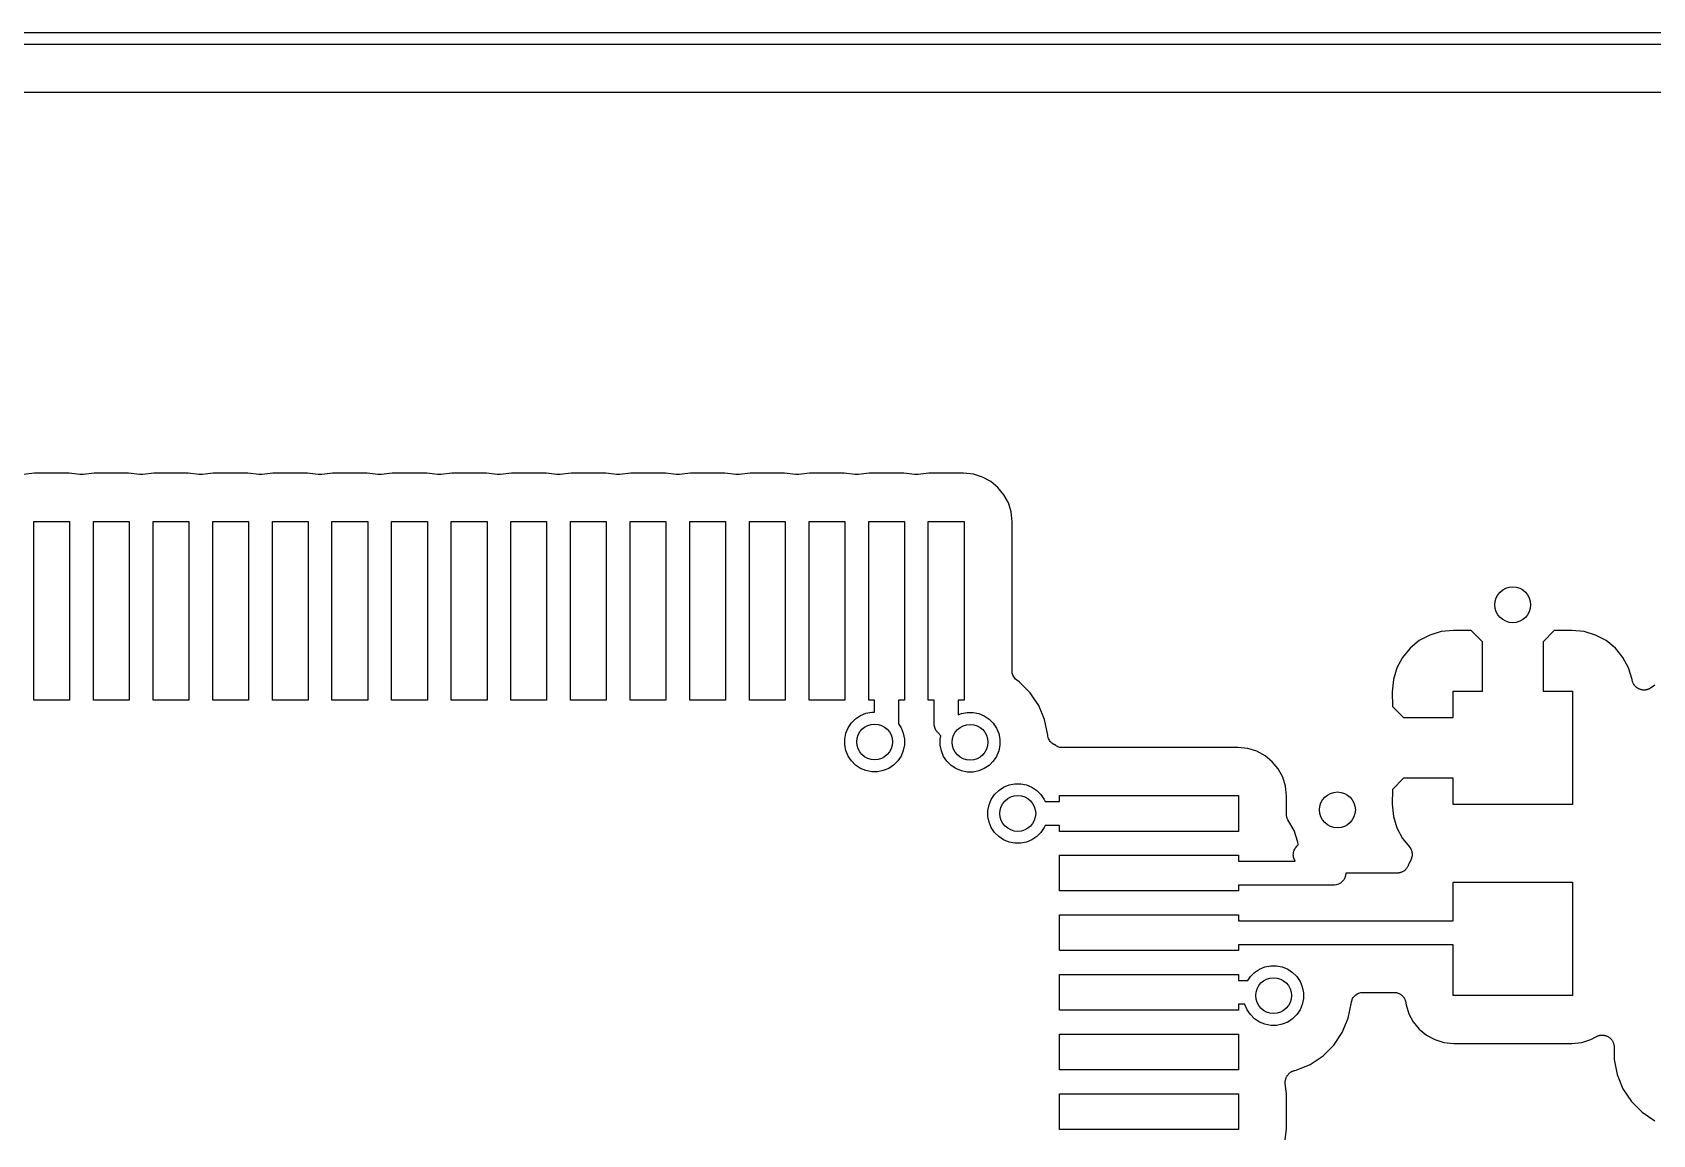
# Model space of a CAD drawing. Extents: x 4.8 to 7.88, y -6.14 to -3.94.
# Drawn here: x 6.746 to 7.28, y -4.299 to -3.935 of the extents above; entities that cross this region are included whole.
import ezdxf

# ---------------------------------------------------------------- set-up
doc = ezdxf.new("R2010")
doc.units = 0
doc.header["$MEASUREMENT"] = 0
doc.layers.add('BLACK', color=7, linetype='CONTINUOUS')

msp = doc.modelspace()

# ---------------------------------------------------------------- linework, layer by layer
at = {"layer": 'BLACK', "linetype": 'CONTINUOUS'}
for p, q in [((4.80325, -3.93504), (7.87392, -3.93504)), ((7.87205, -3.93898), (4.80512, -3.93898)), ((6.32992, -3.95472), (7.85236, -3.95472)), ((6.74626, -4.08061), (6.74267, -4.08097)), ((6.75768, -4.08061), (6.74626, -4.08061)), ((6.76124, -4.08096), (6.75768, -4.08061)), ((6.76594, -4.08061), (6.76235, -4.08097)), ((6.77737, -4.08061), (6.76594, -4.08061)), ((6.78092, -4.08096), (6.77737, -4.08061)), ((6.78563, -4.08061), (6.78204, -4.08097)), ((6.79705, -4.08061), (6.78563, -4.08061)), ((6.80061, -4.08096), (6.79705, -4.08061)), ((6.80531, -4.08061), (6.80172, -4.08097)), ((6.81674, -4.08061), (6.80531, -4.08061)), ((6.82029, -4.08096), (6.81674, -4.08061)), ((6.825, -4.08061), (6.82141, -4.08097)), ((6.83642, -4.08061), (6.825, -4.08061)), ((6.83998, -4.08096), (6.83642, -4.08061)), ((6.84468, -4.08061), (6.84109, -4.08097)), ((6.85611, -4.08061), (6.84468, -4.08061)), ((6.85966, -4.08096), (6.85611, -4.08061)), ((6.86437, -4.08061), (6.86078, -4.08097)), ((6.87579, -4.08061), (6.86437, -4.08061)), ((6.87935, -4.08096), (6.87579, -4.08061)), ((6.88405, -4.08061), (6.88046, -4.08097)), ((6.89548, -4.08061), (6.88405, -4.08061)), ((6.89903, -4.08096), (6.89548, -4.08061)), ((6.90374, -4.08061), (6.90015, -4.08097)), ((6.91516, -4.08061), (6.90374, -4.08061)), ((6.91872, -4.08096), (6.91516, -4.08061)), ((6.92342, -4.08061), (6.91983, -4.08097)), ((6.93485, -4.08061), (6.92342, -4.08061)), ((6.9384, -4.08096), (6.93485, -4.08061)), ((6.94311, -4.08061), (6.93952, -4.08097)), ((6.95453, -4.08061), (6.94311, -4.08061)), ((6.95809, -4.08096), (6.95453, -4.08061)), ((6.96279, -4.08061), (6.9592, -4.08097)), ((6.97422, -4.08061), (6.96279, -4.08061)), ((6.97777, -4.08096), (6.97422, -4.08061)), ((6.98248, -4.08061), (6.97889, -4.08097)), ((6.9939, -4.08061), (6.98248, -4.08061)), ((6.99746, -4.08096), (6.9939, -4.08061)), ((7.00216, -4.08061), (6.99857, -4.08097)), ((7.01359, -4.08061), (7.00216, -4.08061)), ((7.01714, -4.08096), (7.01359, -4.08061)), ((7.02185, -4.08061), (7.01826, -4.08097)), ((7.03327, -4.08061), (7.02185, -4.08061)), ((7.03683, -4.08096), (7.03327, -4.08061)), ((7.04153, -4.08061), (7.03794, -4.08097)), ((7.05296, -4.08061), (7.04153, -4.08061)), ((7.05624, -4.08094), (7.05296, -4.08061)), ((6.76138, -4.08099), (6.76124, -4.08096)), ((6.7614, -4.08099), (6.76138, -4.08099)), ((6.76142, -4.081), (6.7614, -4.08099)), ((6.76178, -4.081), (6.76142, -4.081)), ((6.76215, -4.081), (6.76178, -4.081)), ((6.76217, -4.081), (6.76215, -4.081)), ((6.76219, -4.081), (6.76217, -4.081)), ((6.76235, -4.08097), (6.76219, -4.081)), ((6.78106, -4.08099), (6.78092, -4.08096)), ((6.78108, -4.08099), (6.78106, -4.08099)), ((6.78111, -4.081), (6.78108, -4.08099)), ((6.78147, -4.081), (6.78111, -4.081)), ((6.78183, -4.081), (6.78147, -4.081)), ((6.78185, -4.081), (6.78183, -4.081)), ((6.78187, -4.081), (6.78185, -4.081)), ((6.78204, -4.08097), (6.78187, -4.081)), ((6.80075, -4.08099), (6.80061, -4.08096)), ((6.80077, -4.08099), (6.80075, -4.08099)), ((6.80079, -4.081), (6.80077, -4.08099)), ((6.80115, -4.081), (6.80079, -4.081)), ((6.80152, -4.081), (6.80115, -4.081)), ((6.80154, -4.081), (6.80152, -4.081)), ((6.80156, -4.081), (6.80154, -4.081)), ((6.80172, -4.08097), (6.80156, -4.081)), ((6.82043, -4.08099), (6.82029, -4.08096)), ((6.82045, -4.08099), (6.82043, -4.08099)), ((6.82048, -4.081), (6.82045, -4.08099)), ((6.82084, -4.081), (6.82048, -4.081)), ((6.8212, -4.081), (6.82084, -4.081)), ((6.82122, -4.081), (6.8212, -4.081)), ((6.82124, -4.081), (6.82122, -4.081)), ((6.82141, -4.08097), (6.82124, -4.081)), ((6.84012, -4.08099), (6.83998, -4.08096)), ((6.84014, -4.08099), (6.84012, -4.08099)), ((6.84016, -4.081), (6.84014, -4.08099)), ((6.84052, -4.081), (6.84016, -4.081)), ((6.84089, -4.081), (6.84052, -4.081)), ((6.84091, -4.081), (6.84089, -4.081)), ((6.84093, -4.081), (6.84091, -4.081)), ((6.84109, -4.08097), (6.84093, -4.081)), ((6.8598, -4.08099), (6.85966, -4.08096)), ((6.85982, -4.08099), (6.8598, -4.08099)), ((6.85985, -4.081), (6.85982, -4.08099)), ((6.86021, -4.081), (6.85985, -4.081)), ((6.86057, -4.081), (6.86021, -4.081)), ((6.86059, -4.081), (6.86057, -4.081)), ((6.86061, -4.081), (6.86059, -4.081)), ((6.86078, -4.08097), (6.86061, -4.081)), ((6.87949, -4.08099), (6.87935, -4.08096)), ((6.87951, -4.08099), (6.87949, -4.08099)), ((6.87953, -4.081), (6.87951, -4.08099)), ((6.87989, -4.081), (6.87953, -4.081)), ((6.88026, -4.081), (6.87989, -4.081)), ((6.88028, -4.081), (6.88026, -4.081)), ((6.8803, -4.081), (6.88028, -4.081)), ((6.88046, -4.08097), (6.8803, -4.081)), ((6.89917, -4.08099), (6.89903, -4.08096)), ((6.89919, -4.08099), (6.89917, -4.08099)), ((6.89922, -4.081), (6.89919, -4.08099)), ((6.89958, -4.081), (6.89922, -4.081)), ((6.89994, -4.081), (6.89958, -4.081)), ((6.89996, -4.081), (6.89994, -4.081)), ((6.89998, -4.081), (6.89996, -4.081)), ((6.90015, -4.08097), (6.89998, -4.081)), ((6.91886, -4.08099), (6.91872, -4.08096)), ((6.91888, -4.08099), (6.91886, -4.08099)), ((6.9189, -4.081), (6.91888, -4.08099)), ((6.91926, -4.081), (6.9189, -4.081)), ((6.91963, -4.081), (6.91926, -4.081)), ((6.91965, -4.081), (6.91963, -4.081)), ((6.91967, -4.081), (6.91965, -4.081)), ((6.91983, -4.08097), (6.91967, -4.081)), ((6.93854, -4.08099), (6.9384, -4.08096)), ((6.93857, -4.08099), (6.93854, -4.08099)), ((6.93859, -4.081), (6.93857, -4.08099)), ((6.93895, -4.081), (6.93859, -4.081)), ((6.93931, -4.081), (6.93895, -4.081)), ((6.93933, -4.081), (6.93931, -4.081)), ((6.93935, -4.081), (6.93933, -4.081)), ((6.93952, -4.08097), (6.93935, -4.081)), ((6.95823, -4.08099), (6.95809, -4.08096)), ((6.95825, -4.08099), (6.95823, -4.08099)), ((6.95827, -4.081), (6.95825, -4.08099)), ((6.95863, -4.081), (6.95827, -4.081)), ((6.959, -4.081), (6.95863, -4.081)), ((6.95902, -4.081), (6.959, -4.081)), ((6.95904, -4.081), (6.95902, -4.081)), ((6.9592, -4.08097), (6.95904, -4.081)), ((6.97791, -4.08099), (6.97777, -4.08096)), ((6.97794, -4.08099), (6.97791, -4.08099)), ((6.97796, -4.081), (6.97794, -4.08099)), ((6.97832, -4.081), (6.97796, -4.081)), ((6.97868, -4.081), (6.97832, -4.081)), ((6.9787, -4.081), (6.97868, -4.081)), ((6.97872, -4.081), (6.9787, -4.081)), ((6.97889, -4.08097), (6.97872, -4.081)), ((6.9976, -4.08099), (6.99746, -4.08096)), ((6.99762, -4.08099), (6.9976, -4.08099)), ((6.99764, -4.081), (6.99762, -4.08099)), ((6.998, -4.081), (6.99764, -4.081)), ((6.99837, -4.081), (6.998, -4.081)), ((6.99839, -4.081), (6.99837, -4.081)), ((6.99841, -4.081), (6.99839, -4.081)), ((6.99857, -4.08097), (6.99841, -4.081)), ((7.01728, -4.08099), (7.01714, -4.08096)), ((7.01731, -4.08099), (7.01728, -4.08099)), ((7.01733, -4.081), (7.01731, -4.08099)), ((7.01769, -4.081), (7.01733, -4.081)), ((7.01805, -4.081), (7.01769, -4.081)), ((7.01807, -4.081), (7.01805, -4.081)), ((7.01809, -4.081), (7.01807, -4.081)), ((7.01826, -4.08097), (7.01809, -4.081)), ((7.03697, -4.08099), (7.03683, -4.08096)), ((7.03699, -4.08099), (7.03697, -4.08099)), ((7.03701, -4.081), (7.03699, -4.08099)), ((7.03737, -4.081), (7.03701, -4.081)), ((7.03774, -4.081), (7.03737, -4.081)), ((7.03776, -4.081), (7.03774, -4.081)), ((7.03778, -4.081), (7.03776, -4.081)), ((7.03794, -4.08097), (7.03778, -4.081)), ((7.05921, -4.08184), (7.05624, -4.08094)), ((7.06194, -4.0833), (7.05921, -4.08184)), ((7.06434, -4.08527), (7.06194, -4.0833)), ((7.06631, -4.08767), (7.06434, -4.08527)), ((7.06777, -4.0904), (7.06631, -4.08767)), ((7.06867, -4.09337), (7.06777, -4.0904)), ((6.74606, -4.15551), (6.74606, -4.09646)), ((6.74606, -4.09646), (6.75787, -4.09646)), ((6.75787, -4.09646), (6.75787, -4.15551)), ((6.76575, -4.15551), (6.76575, -4.09646)), ((6.76575, -4.09646), (6.77756, -4.09646)), ((6.77756, -4.09646), (6.77756, -4.15551)), ((6.78543, -4.15551), (6.78543, -4.09646)), ((6.78543, -4.09646), (6.79724, -4.09646)), ((6.79724, -4.09646), (6.79724, -4.15551)), ((6.80512, -4.15551), (6.80512, -4.09646)), ((6.80512, -4.09646), (6.81693, -4.09646)), ((6.81693, -4.09646), (6.81693, -4.15551)), ((6.8248, -4.15551), (6.8248, -4.09646)), ((6.8248, -4.09646), (6.83661, -4.09646)), ((6.83661, -4.09646), (6.83661, -4.15551)), ((6.84449, -4.15551), (6.84449, -4.09646)), ((6.84449, -4.09646), (6.8563, -4.09646)), ((6.8563, -4.09646), (6.8563, -4.15551)), ((6.86417, -4.15551), (6.86417, -4.09646)), ((6.86417, -4.09646), (6.87598, -4.09646)), ((6.87598, -4.09646), (6.87598, -4.15551)), ((6.88386, -4.15551), (6.88386, -4.09646)), ((6.88386, -4.09646), (6.89567, -4.09646)), ((6.89567, -4.09646), (6.89567, -4.15551)), ((6.90354, -4.15551), (6.90354, -4.09646)), ((6.90354, -4.09646), (6.91535, -4.09646)), ((6.91535, -4.09646), (6.91535, -4.15551)), ((6.92323, -4.15551), (6.92323, -4.09646)), ((6.92323, -4.09646), (6.93504, -4.09646)), ((6.93504, -4.09646), (6.93504, -4.15551)), ((6.94291, -4.15551), (6.94291, -4.09646)), ((6.94291, -4.09646), (6.95472, -4.09646)), ((6.95472, -4.09646), (6.95472, -4.15551)), ((6.9626, -4.15551), (6.9626, -4.09646)), ((6.9626, -4.09646), (6.97441, -4.09646)), ((6.97441, -4.09646), (6.97441, -4.15551)), ((6.98228, -4.15551), (6.98228, -4.09646)), ((6.98228, -4.09646), (6.99409, -4.09646)), ((6.99409, -4.09646), (6.99409, -4.15551)), ((7.00197, -4.15551), (7.00197, -4.09646)), ((7.00197, -4.09646), (7.01378, -4.09646)), ((7.01378, -4.09646), (7.01378, -4.15551)), ((7.02165, -4.15551), (7.02165, -4.09646)), ((7.02165, -4.09646), (7.03346, -4.09646)), ((7.03346, -4.09646), (7.03346, -4.15551)), ((7.04134, -4.15551), (7.04134, -4.09646)), ((7.04134, -4.09646), (7.05315, -4.09646)), ((7.05315, -4.09646), (7.05315, -4.15551)), ((7.06899, -4.09665), (7.06867, -4.09337)), ((7.06899, -4.14578), (7.06899, -4.09665)), ((7.20688, -4.13399), (7.2034, -4.13585)), ((7.21065, -4.13285), (7.20688, -4.13399)), ((7.21473, -4.13245), (7.21065, -4.13285)), ((7.22055, -4.13253), (7.21473, -4.13245)), ((7.22425, -4.13624), (7.22055, -4.13253)), ((7.24795, -4.13253), (7.24425, -4.13624)), ((7.25377, -4.13245), (7.24795, -4.13253)), ((7.25786, -4.13285), (7.25377, -4.13245)), ((7.26163, -4.13399), (7.25786, -4.13285)), ((7.2651, -4.13585), (7.26163, -4.13399)), ((7.20036, -4.13835), (7.19786, -4.14139)), ((7.2034, -4.13585), (7.20036, -4.13835)), ((7.22425, -4.15256), (7.22425, -4.13624)), ((7.24425, -4.13624), (7.24425, -4.15256)), ((7.26815, -4.13835), (7.2651, -4.13585)), ((7.27065, -4.14139), (7.26815, -4.13835)), ((7.196, -4.14487), (7.19486, -4.14864)), ((7.19786, -4.14139), (7.196, -4.14487)), ((7.2725, -4.14487), (7.27065, -4.14139)), ((7.27365, -4.14865), (7.2725, -4.14487)), ((7.06903, -4.14614), (7.06899, -4.14578)), ((7.06906, -4.1465), (7.06903, -4.14614)), ((7.06907, -4.14652), (7.06906, -4.1465)), ((7.06907, -4.14654), (7.06907, -4.14652)), ((7.06917, -4.14689), (7.06907, -4.14654)), ((7.06928, -4.14724), (7.06917, -4.14689)), ((7.06928, -4.14726), (7.06928, -4.14724)), ((7.06929, -4.14728), (7.06928, -4.14726)), ((7.06946, -4.1476), (7.06929, -4.14728)), ((7.06963, -4.14792), (7.06946, -4.1476)), ((7.06964, -4.14794), (7.06963, -4.14792)), ((7.06965, -4.14795), (7.06964, -4.14794)), ((7.06988, -4.14824), (7.06965, -4.14795)), ((7.07011, -4.14852), (7.06988, -4.14824)), ((7.07012, -4.14853), (7.07011, -4.14852)), ((7.07014, -4.14855), (7.07012, -4.14853)), ((7.07042, -4.14878), (7.07014, -4.14855)), ((7.0707, -4.14902), (7.07042, -4.14878)), ((7.07073, -4.14904), (7.0707, -4.14902)), ((7.07074, -4.14905), (7.07073, -4.14904)), ((7.07073, -4.14904), (7.07073, -4.14904)), ((7.07073, -4.14904), (7.07073, -4.14904)), ((7.07143, -4.14951), (7.07074, -4.14905)), ((7.075, -4.15307), (7.07143, -4.14951)), ((7.19486, -4.14864), (7.19445, -4.15272)), ((7.27368, -4.1488), (7.27365, -4.14865)), ((7.2737, -4.14898), (7.27368, -4.1488)), ((7.27376, -4.14918), (7.2737, -4.14898)), ((7.2738, -4.14937), (7.27376, -4.14918)), ((7.27387, -4.14954), (7.2738, -4.14937)), ((7.27392, -4.14972), (7.27387, -4.14954)), ((7.27401, -4.1499), (7.27392, -4.14972)), ((7.27409, -4.15008), (7.27401, -4.1499)), ((7.27419, -4.15024), (7.27409, -4.15008)), ((7.27428, -4.1504), (7.27419, -4.15024)), ((6.75787, -4.15551), (6.74606, -4.15551)), ((6.77756, -4.15551), (6.76575, -4.15551)), ((6.79724, -4.15551), (6.78543, -4.15551)), ((6.81693, -4.15551), (6.80512, -4.15551)), ((6.83661, -4.15551), (6.8248, -4.15551)), ((6.8563, -4.15551), (6.84449, -4.15551)), ((6.87598, -4.15551), (6.86417, -4.15551)), ((6.89567, -4.15551), (6.88386, -4.15551)), ((6.91535, -4.15551), (6.90354, -4.15551)), ((6.93504, -4.15551), (6.92323, -4.15551)), ((6.95472, -4.15551), (6.94291, -4.15551)), ((6.97441, -4.15551), (6.9626, -4.15551)), ((6.99409, -4.15551), (6.98228, -4.15551)), ((7.01378, -4.15551), (7.00197, -4.15551)), ((7.02362, -4.15551), (7.02165, -4.15551)), ((7.02362, -4.15945), (7.02362, -4.15551)), ((7.03346, -4.15551), (7.0315, -4.15551)), ((7.0315, -4.15551), (7.0315, -4.16336)), ((7.04331, -4.15551), (7.04134, -4.15551)), ((7.04331, -4.16319), (7.04331, -4.15551)), ((7.05315, -4.15551), (7.05118, -4.15551)), ((7.05118, -4.15551), (7.05118, -4.16036)), ((7.07611, -4.15475), (7.075, -4.15307)), ((7.0778, -4.15726), (7.07611, -4.15475)), ((7.19445, -4.15272), (7.19454, -4.15755)), ((7.21457, -4.16126), (7.21457, -4.15256)), ((7.21457, -4.15256), (7.22425, -4.15256)), ((7.24425, -4.15256), (7.25394, -4.15256)), ((7.25394, -4.15256), (7.25394, -4.18996)), ((7.2744, -4.15056), (7.27428, -4.1504)), ((7.27451, -4.15072), (7.2744, -4.15056)), ((7.27464, -4.15085), (7.27451, -4.15072)), ((7.27476, -4.151), (7.27464, -4.15085)), ((7.27491, -4.15113), (7.27476, -4.151)), ((7.27506, -4.15127), (7.27491, -4.15113)), ((7.27521, -4.15137), (7.27506, -4.15127)), ((7.27535, -4.15149), (7.27521, -4.15137)), ((7.27553, -4.15159), (7.27535, -4.15149)), ((7.27569, -4.1517), (7.27553, -4.15159)), ((7.27586, -4.15177), (7.27569, -4.1517)), ((7.27602, -4.15186), (7.27586, -4.15177)), ((7.27622, -4.15192), (7.27602, -4.15186)), ((7.2764, -4.152), (7.27622, -4.15192)), ((7.27658, -4.15203), (7.2764, -4.152)), ((7.27676, -4.15209), (7.27658, -4.15203)), ((7.27696, -4.15211), (7.27676, -4.15209)), ((7.27715, -4.15215), (7.27696, -4.15211)), ((7.27734, -4.15215), (7.27715, -4.15215)), ((7.27752, -4.15217), (7.27734, -4.15215)), ((7.27772, -4.15215), (7.27752, -4.15217)), ((7.27792, -4.15216), (7.27772, -4.15215)), ((7.2781, -4.15212), (7.27792, -4.15216)), ((7.27828, -4.15211), (7.2781, -4.15212)), ((7.27848, -4.15205), (7.27828, -4.15211)), ((7.27868, -4.15201), (7.27848, -4.15205)), ((7.27885, -4.15194), (7.27868, -4.15201)), ((7.27902, -4.15189), (7.27885, -4.15194)), ((7.2792, -4.1518), (7.27902, -4.15189)), ((7.27939, -4.15172), (7.2792, -4.1518)), ((7.27954, -4.15162), (7.27939, -4.15172)), ((7.27971, -4.15154), (7.27954, -4.15162)), ((7.27975, -4.15151), (7.27971, -4.15154)), ((7.28119, -4.15055), (7.27975, -4.15151)), ((7.01735, -4.16165), (7.01896, -4.16057)), ((7.01896, -4.16057), (7.02075, -4.15983)), ((7.02075, -4.15983), (7.02265, -4.15945)), ((7.02265, -4.15945), (7.02362, -4.15945)), ((7.05118, -4.16036), (7.05225, -4.15992)), ((7.05225, -4.15992), (7.05415, -4.15954)), ((7.05415, -4.15954), (7.05609, -4.15954)), ((7.05609, -4.15954), (7.05799, -4.15992)), ((7.05799, -4.15992), (7.05978, -4.16066)), ((7.05978, -4.16066), (7.06139, -4.16174)), ((7.07973, -4.16192), (7.0778, -4.15726)), ((7.19454, -4.15755), (7.19824, -4.16126)), ((7.01416, -4.16642), (7.0149, -4.16463)), ((7.0149, -4.16463), (7.01598, -4.16302)), ((7.01598, -4.16302), (7.01735, -4.16165)), ((7.0315, -4.16336), (7.03234, -4.16463)), ((7.03234, -4.16463), (7.03309, -4.16642)), ((7.04329, -4.16339), (7.04331, -4.16319)), ((7.04336, -4.16416), (7.04329, -4.16339)), ((7.04357, -4.16482), (7.04336, -4.16416)), ((7.04359, -4.1649), (7.04357, -4.16482)), ((7.04395, -4.16558), (7.04359, -4.1649)), ((7.04445, -4.16618), (7.04395, -4.16558)), ((7.0446, -4.16631), (7.04445, -4.16618)), ((7.06139, -4.16174), (7.06276, -4.16311)), ((7.06276, -4.16311), (7.06384, -4.16472)), ((7.06384, -4.16472), (7.06458, -4.16652)), ((7.08075, -4.16706), (7.07973, -4.16192)), ((7.19824, -4.16126), (7.21457, -4.16126)), ((7.01378, -4.16832), (7.01416, -4.16642)), ((7.01378, -4.17026), (7.01378, -4.16832)), ((7.01416, -4.17216), (7.01378, -4.17026)), ((7.03309, -4.16642), (7.03346, -4.16832)), ((7.03346, -4.17026), (7.03309, -4.17216)), ((7.03346, -4.16832), (7.03346, -4.17026)), ((7.04551, -4.16722), (7.0446, -4.16631)), ((7.04528, -4.16842), (7.04551, -4.16722)), ((7.04528, -4.17036), (7.04528, -4.16842)), ((7.04565, -4.17226), (7.04528, -4.17036)), ((7.06458, -4.16652), (7.06496, -4.16842)), ((7.06496, -4.17036), (7.06458, -4.17226)), ((7.06496, -4.16842), (7.06496, -4.17036)), ((7.08078, -4.16739), (7.08075, -4.16706)), ((7.08078, -4.16741), (7.08078, -4.16739)), ((7.08078, -4.16743), (7.08078, -4.16741)), ((7.08089, -4.16778), (7.08078, -4.16743)), ((7.08099, -4.16813), (7.08089, -4.16778)), ((7.081, -4.16814), (7.08099, -4.16813)), ((7.08101, -4.16816), (7.081, -4.16814)), ((7.08118, -4.16848), (7.08101, -4.16816)), ((7.08135, -4.16881), (7.08118, -4.16848)), ((7.08136, -4.16882), (7.08135, -4.16881)), ((7.08137, -4.16884), (7.08136, -4.16882)), ((7.0816, -4.16912), (7.08137, -4.16884)), ((7.08183, -4.16941), (7.0816, -4.16912)), ((7.08184, -4.16942), (7.08183, -4.16941)), ((7.08185, -4.16943), (7.08184, -4.16942)), ((7.08213, -4.16967), (7.08185, -4.16943)), ((7.08242, -4.16991), (7.08213, -4.16967)), ((7.08243, -4.16991), (7.08242, -4.16991)), ((7.08244, -4.16992), (7.08243, -4.16991)), ((7.08277, -4.1701), (7.08244, -4.16992)), ((7.08286, -4.17015), (7.08277, -4.1701)), ((7.08339, -4.1705), (7.08286, -4.17015)), ((7.0837, -4.17067), (7.08339, -4.1705)), ((7.08402, -4.17085), (7.0837, -4.17067)), ((7.08404, -4.17085), (7.08402, -4.17085)), ((7.08406, -4.17086), (7.08404, -4.17085)), ((7.08441, -4.17097), (7.08406, -4.17086)), ((7.08475, -4.17108), (7.08441, -4.17097)), ((7.08478, -4.17108), (7.08475, -4.17108)), ((7.0848, -4.17109), (7.08478, -4.17108)), ((7.08516, -4.17112), (7.0848, -4.17109)), ((7.08552, -4.17116), (7.08516, -4.17112)), ((7.08556, -4.17116), (7.08552, -4.17116)), ((7.08557, -4.17116), (7.08556, -4.17116)), ((7.08556, -4.17116), (7.08556, -4.17116)), ((7.08556, -4.17116), (7.08556, -4.17116)), ((7.14351, -4.17116), (7.08557, -4.17116)), ((7.14679, -4.17149), (7.14351, -4.17116)), ((7.14976, -4.17239), (7.14679, -4.17149)), ((7.0149, -4.17395), (7.01416, -4.17216)), ((7.01598, -4.17557), (7.0149, -4.17395)), ((7.01735, -4.17694), (7.01598, -4.17557)), ((7.01896, -4.17801), (7.01735, -4.17694)), ((7.0299, -4.17694), (7.02828, -4.17801)), ((7.03127, -4.17557), (7.0299, -4.17694)), ((7.03234, -4.17395), (7.03127, -4.17557)), ((7.03309, -4.17216), (7.03234, -4.17395)), ((7.0464, -4.17405), (7.04565, -4.17226)), ((7.04747, -4.17566), (7.0464, -4.17405)), ((7.04884, -4.17703), (7.04747, -4.17566)), ((7.06276, -4.17566), (7.06139, -4.17703)), ((7.06384, -4.17405), (7.06276, -4.17566)), ((7.06458, -4.17226), (7.06384, -4.17405)), ((7.15249, -4.17385), (7.14976, -4.17239)), ((7.15489, -4.17582), (7.15249, -4.17385)), ((7.15686, -4.17822), (7.15489, -4.17582)), ((7.02075, -4.17876), (7.01896, -4.17801)), ((7.02265, -4.17913), (7.02075, -4.17876)), ((7.02459, -4.17913), (7.02265, -4.17913)), ((7.02649, -4.17876), (7.02459, -4.17913)), ((7.02828, -4.17801), (7.02649, -4.17876)), ((7.05046, -4.17811), (7.04884, -4.17703)), ((7.05225, -4.17885), (7.05046, -4.17811)), ((7.05415, -4.17923), (7.05225, -4.17885)), ((7.05609, -4.17923), (7.05415, -4.17923)), ((7.05799, -4.17885), (7.05609, -4.17923)), ((7.05978, -4.17811), (7.05799, -4.17885)), ((7.06139, -4.17703), (7.05978, -4.17811)), ((7.15832, -4.18095), (7.15686, -4.17822)), ((7.15922, -4.18392), (7.15832, -4.18095)), ((7.19824, -4.18126), (7.19454, -4.18497)), ((7.21457, -4.18126), (7.19824, -4.18126)), ((7.21457, -4.18996), (7.21457, -4.18126)), ((7.06214, -4.18825), (7.06322, -4.18664)), ((7.06322, -4.18664), (7.06459, -4.18527)), ((7.06459, -4.18527), (7.0662, -4.18419)), ((7.0662, -4.18419), (7.068, -4.18345)), ((7.068, -4.18345), (7.0699, -4.18307)), ((7.0699, -4.18307), (7.07184, -4.18307)), ((7.07184, -4.18307), (7.07374, -4.18345)), ((7.07374, -4.18345), (7.07553, -4.18419)), ((7.07553, -4.18419), (7.07714, -4.18527)), ((7.07714, -4.18527), (7.07851, -4.18664)), ((7.07851, -4.18664), (7.07959, -4.18825)), ((7.08465, -4.18898), (7.08465, -4.18701)), ((7.08465, -4.18701), (7.1437, -4.18701)), ((7.1437, -4.18701), (7.1437, -4.19882)), ((7.15954, -4.1872), (7.15922, -4.18392)), ((7.15954, -4.19305), (7.15954, -4.1872)), ((7.19454, -4.18497), (7.19445, -4.1898)), ((7.06102, -4.19194), (7.0614, -4.19004)), ((7.06102, -4.19388), (7.06102, -4.19194)), ((7.0614, -4.19004), (7.06214, -4.18825)), ((7.07959, -4.18825), (7.07989, -4.18898)), ((7.07989, -4.18898), (7.08465, -4.18898)), ((7.19445, -4.1898), (7.19486, -4.19388)), ((7.25394, -4.18996), (7.21457, -4.18996)), ((7.0614, -4.19578), (7.06102, -4.19388)), ((7.06214, -4.19758), (7.0614, -4.19578)), ((7.06322, -4.19919), (7.06214, -4.19758)), ((7.07959, -4.19758), (7.07851, -4.19919)), ((7.07989, -4.19685), (7.07959, -4.19758)), ((7.08465, -4.19685), (7.07989, -4.19685)), ((7.08465, -4.19882), (7.08465, -4.19685)), ((7.15957, -4.19326), (7.15954, -4.19305)), ((7.15957, -4.19348), (7.15957, -4.19326)), ((7.1596, -4.19364), (7.15957, -4.19348)), ((7.15962, -4.19381), (7.1596, -4.19364)), ((7.15968, -4.19402), (7.15962, -4.19381)), ((7.15973, -4.19423), (7.15968, -4.19402)), ((7.15979, -4.19439), (7.15973, -4.19423)), ((7.15984, -4.19455), (7.15979, -4.19439)), ((7.15994, -4.19474), (7.15984, -4.19455)), ((7.16003, -4.19494), (7.15994, -4.19474)), ((7.16006, -4.19499), (7.16003, -4.19494)), ((7.16207, -4.19855), (7.16006, -4.19499)), ((7.19486, -4.19388), (7.196, -4.19765)), ((7.196, -4.19765), (7.19786, -4.20113)), ((7.06459, -4.20056), (7.06322, -4.19919)), ((7.0662, -4.20164), (7.06459, -4.20056)), ((7.068, -4.20238), (7.0662, -4.20164)), ((7.0699, -4.20276), (7.068, -4.20238)), ((7.07184, -4.20276), (7.0699, -4.20276)), ((7.07374, -4.20238), (7.07184, -4.20276)), ((7.07553, -4.20164), (7.07374, -4.20238)), ((7.07714, -4.20056), (7.07553, -4.20164)), ((7.07851, -4.19919), (7.07714, -4.20056)), ((7.1437, -4.19882), (7.08465, -4.19882)), ((7.16332, -4.20233), (7.16207, -4.19855)), ((7.16296, -4.20375), (7.16346, -4.20326)), ((7.16346, -4.20326), (7.16332, -4.20233)), ((7.19786, -4.20113), (7.20016, -4.20394)), ((7.08465, -4.2185), (7.08465, -4.20669)), ((7.08465, -4.20669), (7.1437, -4.20669)), ((7.1437, -4.20669), (7.1437, -4.20866)), ((7.1437, -4.20866), (7.16244, -4.20866)), ((7.16181, -4.20651), (7.16185, -4.20612)), ((7.16181, -4.20652), (7.16181, -4.20651)), ((7.16181, -4.20651), (7.16181, -4.20651)), ((7.16185, -4.20689), (7.16181, -4.20652)), ((7.16185, -4.20612), (7.16189, -4.20576)), ((7.16188, -4.20727), (7.16185, -4.20689)), ((7.16188, -4.20728), (7.16188, -4.20727)), ((7.16188, -4.20729), (7.16188, -4.20728)), ((7.16199, -4.20765), (7.16188, -4.20729)), ((7.16189, -4.20574), (7.162, -4.20538)), ((7.16189, -4.20575), (7.16189, -4.20574)), ((7.16189, -4.20576), (7.16189, -4.20575)), ((7.1621, -4.20801), (7.16199, -4.20765)), ((7.162, -4.20538), (7.16211, -4.20502)), ((7.1621, -4.20802), (7.1621, -4.20801)), ((7.16228, -4.20836), (7.1621, -4.20802)), ((7.1621, -4.20802), (7.1621, -4.20802)), ((7.16211, -4.20502), (7.16212, -4.20502)), ((7.16212, -4.20501), (7.1623, -4.20468)), ((7.16212, -4.20502), (7.16212, -4.20501)), ((7.16244, -4.20866), (7.16228, -4.20836)), ((7.1623, -4.20468), (7.16248, -4.20435)), ((7.16248, -4.20433), (7.16272, -4.20405)), ((7.16248, -4.20434), (7.16248, -4.20433)), ((7.16248, -4.20435), (7.16248, -4.20434)), ((7.16272, -4.20405), (7.16296, -4.20375)), ((7.20059, -4.20829), (7.19995, -4.2095)), ((7.20016, -4.20394), (7.20018, -4.20395)), ((7.20018, -4.20395), (7.20018, -4.20395)), ((7.20018, -4.20395), (7.20018, -4.20395)), ((7.20018, -4.20395), (7.2002, -4.20398)), ((7.2002, -4.20398), (7.2004, -4.20429)), ((7.2004, -4.20429), (7.2006, -4.20459)), ((7.20073, -4.20795), (7.20059, -4.20829)), ((7.2006, -4.20459), (7.20061, -4.20461)), ((7.20061, -4.20461), (7.20062, -4.20462)), ((7.20062, -4.20462), (7.20075, -4.20496)), ((7.20088, -4.20761), (7.20073, -4.20795)), ((7.20075, -4.20496), (7.20089, -4.2053)), ((7.20089, -4.20758), (7.20088, -4.2076)), ((7.20088, -4.2076), (7.20088, -4.20761)), ((7.20089, -4.2053), (7.20089, -4.20532)), ((7.20089, -4.20532), (7.2009, -4.20534)), ((7.20096, -4.20721), (7.20089, -4.20758)), ((7.2009, -4.20534), (7.20097, -4.2057)), ((7.20103, -4.20686), (7.20096, -4.20721)), ((7.20097, -4.2057), (7.20104, -4.20606)), ((7.20104, -4.20683), (7.20103, -4.20684)), ((7.20103, -4.20684), (7.20103, -4.20686)), ((7.20104, -4.20606), (7.20104, -4.20608)), ((7.20104, -4.20608), (7.20104, -4.20609)), ((7.20104, -4.20609), (7.20104, -4.20646)), ((7.20104, -4.20646), (7.20104, -4.20683)), ((7.17885, -4.21411), (7.17849, -4.2148)), ((7.17908, -4.21337), (7.17885, -4.21411)), ((7.17915, -4.2126), (7.17908, -4.21337)), ((7.19609, -4.2126), (7.17915, -4.2126)), ((7.19626, -4.21258), (7.19609, -4.2126)), ((7.19644, -4.21258), (7.19626, -4.21258)), ((7.19664, -4.21254), (7.19644, -4.21258)), ((7.19685, -4.21252), (7.19664, -4.21254)), ((7.19702, -4.21247), (7.19685, -4.21252)), ((7.19719, -4.21244), (7.19702, -4.21247)), ((7.19739, -4.21236), (7.19719, -4.21244)), ((7.19759, -4.2123), (7.19739, -4.21236)), ((7.19774, -4.21222), (7.19759, -4.2123)), ((7.19791, -4.21215), (7.19774, -4.21222)), ((7.19808, -4.21204), (7.19791, -4.21215)), ((7.19826, -4.21194), (7.19808, -4.21204)), ((7.1984, -4.21183), (7.19826, -4.21194)), ((7.19855, -4.21173), (7.1984, -4.21183)), ((7.1987, -4.21159), (7.19855, -4.21173)), ((7.19886, -4.21145), (7.1987, -4.21159)), ((7.19897, -4.21132), (7.19886, -4.21145)), ((7.1991, -4.2112), (7.19897, -4.21132)), ((7.19922, -4.21102), (7.1991, -4.2112)), ((7.19935, -4.21086), (7.19922, -4.21102)), ((7.19943, -4.21071), (7.19935, -4.21086)), ((7.19953, -4.21056), (7.19943, -4.21071)), ((7.19962, -4.21037), (7.19953, -4.21056)), ((7.19972, -4.21019), (7.19962, -4.21037)), ((7.19977, -4.21002), (7.19972, -4.21019)), ((7.19984, -4.20986), (7.19977, -4.21002)), ((7.19985, -4.2098), (7.19984, -4.20986)), ((7.19995, -4.2095), (7.19985, -4.2098)), ((7.1437, -4.2185), (7.08465, -4.2185)), ((7.175, -4.21654), (7.1437, -4.21654)), ((7.1437, -4.21654), (7.1437, -4.2185)), ((7.1752, -4.21655), (7.175, -4.21654)), ((7.17539, -4.21654), (7.1752, -4.21655)), ((7.17597, -4.21648), (7.17539, -4.21654)), ((7.17671, -4.21625), (7.17597, -4.21648)), ((7.17739, -4.21589), (7.17671, -4.21625)), ((7.17799, -4.2154), (7.17739, -4.21589)), ((7.17849, -4.2148), (7.17799, -4.2154)), ((7.21457, -4.22835), (7.21457, -4.21555)), ((7.21457, -4.21555), (7.25394, -4.21555)), ((7.25394, -4.21555), (7.25394, -4.25295)), ((7.08465, -4.23819), (7.08465, -4.22638)), ((7.08465, -4.22638), (7.1437, -4.22638)), ((7.1437, -4.22638), (7.1437, -4.22835)), ((7.1437, -4.22835), (7.21457, -4.22835)), ((7.1437, -4.23819), (7.08465, -4.23819)), ((7.21457, -4.23622), (7.1437, -4.23622)), ((7.1437, -4.23622), (7.1437, -4.23819)), ((7.21457, -4.25295), (7.21457, -4.23622)), ((7.08465, -4.25787), (7.08465, -4.24606)), ((7.08465, -4.24606), (7.1437, -4.24606)), ((7.1437, -4.24606), (7.1437, -4.24803)), ((7.14768, -4.24677), (7.14905, -4.2454)), ((7.14905, -4.2454), (7.15066, -4.24432)), ((7.15066, -4.24432), (7.15245, -4.24358)), ((7.15245, -4.24358), (7.15435, -4.2432)), ((7.15435, -4.2432), (7.15629, -4.2432)), ((7.15629, -4.2432), (7.15819, -4.24358)), ((7.15819, -4.24358), (7.15998, -4.24432)), ((7.15998, -4.24432), (7.1616, -4.2454)), ((7.1616, -4.2454), (7.16297, -4.24677)), ((7.1437, -4.24803), (7.14684, -4.24803)), ((7.14684, -4.24803), (7.14768, -4.24677)), ((7.16297, -4.24677), (7.16404, -4.24839)), ((7.16404, -4.24839), (7.16479, -4.25018)), ((7.16479, -4.25018), (7.16516, -4.25208)), ((7.14586, -4.25591), (7.1437, -4.25591)), ((7.1437, -4.25591), (7.1437, -4.25787)), ((7.14586, -4.25592), (7.14586, -4.25591)), ((7.1466, -4.25771), (7.14586, -4.25592)), ((7.16479, -4.25592), (7.16404, -4.25771)), ((7.16516, -4.25402), (7.16479, -4.25592)), ((7.16516, -4.25208), (7.16516, -4.25402)), ((7.17993, -4.26051), (7.18098, -4.25522)), ((7.18098, -4.25522), (7.18099, -4.25511)), ((7.18099, -4.25511), (7.181, -4.2551)), ((7.181, -4.25509), (7.18111, -4.25473)), ((7.181, -4.2551), (7.181, -4.25509)), ((7.18111, -4.25473), (7.18122, -4.25438)), ((7.18122, -4.25438), (7.18123, -4.25437)), ((7.18123, -4.25435), (7.18141, -4.25403)), ((7.18123, -4.25437), (7.18123, -4.25435)), ((7.18141, -4.25403), (7.18159, -4.2537)), ((7.18159, -4.25369), (7.1816, -4.25368)), ((7.18159, -4.2537), (7.18159, -4.25369)), ((7.1816, -4.25368), (7.18184, -4.2534)), ((7.18184, -4.2534), (7.18208, -4.25311)), ((7.18208, -4.25311), (7.18209, -4.2531)), ((7.18209, -4.25309), (7.18238, -4.25286)), ((7.18209, -4.2531), (7.18209, -4.25309)), ((7.18238, -4.25286), (7.18267, -4.25263)), ((7.18267, -4.25263), (7.18268, -4.25262)), ((7.18268, -4.25262), (7.18269, -4.25261)), ((7.18269, -4.25261), (7.18302, -4.25244)), ((7.18302, -4.25244), (7.18335, -4.25227)), ((7.18335, -4.25227), (7.18336, -4.25226)), ((7.18336, -4.25226), (7.18337, -4.25226)), ((7.18337, -4.25226), (7.18373, -4.25215)), ((7.18373, -4.25215), (7.18408, -4.25204)), ((7.18408, -4.25204), (7.1841, -4.25204)), ((7.1841, -4.25204), (7.18411, -4.25204)), ((7.18411, -4.25204), (7.18448, -4.252)), ((7.18448, -4.252), (7.18485, -4.25197)), ((7.18485, -4.25197), (7.19508, -4.25197)), ((7.19508, -4.25197), (7.19513, -4.25197)), ((7.19513, -4.25197), (7.19531, -4.25199)), ((7.19531, -4.25199), (7.19549, -4.25199)), ((7.19549, -4.25199), (7.19569, -4.25203)), ((7.19569, -4.25203), (7.1959, -4.25205)), ((7.1959, -4.25205), (7.19607, -4.25211)), ((7.19607, -4.25211), (7.19624, -4.25214)), ((7.19624, -4.25214), (7.19643, -4.25222)), ((7.19643, -4.25222), (7.19663, -4.25229)), ((7.19663, -4.25229), (7.19678, -4.25237)), ((7.19678, -4.25237), (7.19695, -4.25244)), ((7.19695, -4.25244), (7.19712, -4.25256)), ((7.19712, -4.25256), (7.1973, -4.25266)), ((7.1973, -4.25266), (7.19744, -4.25277)), ((7.19744, -4.25277), (7.19759, -4.25287)), ((7.19759, -4.25287), (7.19773, -4.25302)), ((7.19773, -4.25302), (7.19789, -4.25315)), ((7.19789, -4.25315), (7.198, -4.25329)), ((7.198, -4.25329), (7.19813, -4.25342)), ((7.19813, -4.25342), (7.19824, -4.25359)), ((7.19824, -4.25359), (7.19837, -4.25375)), ((7.19837, -4.25375), (7.19845, -4.25391)), ((7.19845, -4.25391), (7.19855, -4.25406)), ((7.19855, -4.25406), (7.19863, -4.25425)), ((7.19863, -4.25425), (7.19873, -4.25443)), ((7.19873, -4.25443), (7.19878, -4.2546)), ((7.19878, -4.2546), (7.19885, -4.25477)), ((7.19885, -4.25477), (7.19889, -4.25497)), ((7.19889, -4.25497), (7.19894, -4.25517)), ((7.19894, -4.25517), (7.19896, -4.25535)), ((7.19896, -4.25535), (7.199, -4.25552)), ((7.199, -4.25552), (7.19905, -4.25604)), ((7.19905, -4.25604), (7.19995, -4.25901)), ((7.25394, -4.25295), (7.21457, -4.25295)), ((7.1437, -4.25787), (7.08465, -4.25787)), ((7.14768, -4.25932), (7.1466, -4.25771)), ((7.14905, -4.26069), (7.14768, -4.25932)), ((7.15066, -4.26177), (7.14905, -4.26069)), ((7.15245, -4.26251), (7.15066, -4.26177)), ((7.15435, -4.26289), (7.15245, -4.26251)), ((7.15819, -4.26251), (7.15629, -4.26289)), ((7.15998, -4.26177), (7.15819, -4.26251)), ((7.1616, -4.26069), (7.15998, -4.26177)), ((7.16297, -4.25932), (7.1616, -4.26069)), ((7.16404, -4.25771), (7.16297, -4.25932)), ((7.178, -4.26517), (7.17993, -4.26051)), ((7.19995, -4.25901), (7.20141, -4.26174)), ((7.20141, -4.26174), (7.20338, -4.26414)), ((7.08465, -4.27756), (7.08465, -4.26575)), ((7.08465, -4.26575), (7.1437, -4.26575)), ((7.1437, -4.26575), (7.1437, -4.27756)), ((7.15629, -4.26289), (7.15435, -4.26289)), ((7.1752, -4.26936), (7.178, -4.26517)), ((7.20338, -4.26414), (7.20578, -4.26611)), ((7.20578, -4.26611), (7.20851, -4.26757)), ((7.20851, -4.26757), (7.21148, -4.26847)), ((7.25702, -4.26847), (7.25999, -4.26757)), ((7.25999, -4.26757), (7.26192, -4.26654)), ((7.26192, -4.26654), (7.26197, -4.26651)), ((7.26197, -4.26651), (7.26214, -4.26645)), ((7.26214, -4.26645), (7.2623, -4.26636)), ((7.2623, -4.26636), (7.2625, -4.26631)), ((7.2625, -4.26631), (7.26269, -4.26623)), ((7.26269, -4.26623), (7.26287, -4.2662)), ((7.26287, -4.2662), (7.26304, -4.26615)), ((7.26304, -4.26615), (7.26324, -4.26613)), ((7.26324, -4.26613), (7.26344, -4.26609)), ((7.26344, -4.26609), (7.26362, -4.26609)), ((7.26362, -4.26609), (7.26381, -4.26608)), ((7.26381, -4.26608), (7.26401, -4.2661)), ((7.26401, -4.2661), (7.26421, -4.2661)), ((7.26421, -4.2661), (7.26439, -4.26614)), ((7.26439, -4.26614), (7.26457, -4.26616)), ((7.26457, -4.26616), (7.26476, -4.26622)), ((7.26476, -4.26622), (7.26496, -4.26626)), ((7.26496, -4.26626), (7.26513, -4.26633)), ((7.26513, -4.26633), (7.26531, -4.26638)), ((7.26531, -4.26638), (7.26548, -4.26648)), ((7.26548, -4.26648), (7.26567, -4.26656)), ((7.26567, -4.26656), (7.26582, -4.26666)), ((7.26582, -4.26666), (7.26598, -4.26675)), ((7.26598, -4.26675), (7.26614, -4.26688)), ((7.26614, -4.26688), (7.2663, -4.26699)), ((7.2663, -4.26699), (7.26643, -4.26712)), ((7.26643, -4.26712), (7.26657, -4.26724)), ((7.26657, -4.26724), (7.2667, -4.26739)), ((7.2667, -4.26739), (7.26684, -4.26754)), ((7.26684, -4.26754), (7.26694, -4.26769)), ((7.26694, -4.26769), (7.26706, -4.26783)), ((7.26706, -4.26783), (7.26715, -4.26801)), ((7.16744, -4.27573), (7.17163, -4.27292)), ((7.17163, -4.27292), (7.1752, -4.26936)), ((7.21148, -4.26847), (7.21476, -4.2688)), ((7.21476, -4.2688), (7.25374, -4.2688)), ((7.25374, -4.2688), (7.25702, -4.26847)), ((7.26715, -4.26801), (7.26726, -4.26818)), ((7.26726, -4.26818), (7.26733, -4.26835)), ((7.26733, -4.26835), (7.26742, -4.26851)), ((7.26742, -4.26851), (7.26748, -4.26871)), ((7.26748, -4.26871), (7.26755, -4.26889)), ((7.26755, -4.26889), (7.26759, -4.26907)), ((7.26759, -4.26907), (7.26764, -4.26925)), ((7.26764, -4.26925), (7.26766, -4.26945)), ((7.26766, -4.26945), (7.2677, -4.26965)), ((7.2677, -4.26965), (7.2677, -4.26983)), ((7.2677, -4.26983), (7.26772, -4.27001)), ((7.26772, -4.27001), (7.26772, -4.27417)), ((7.1437, -4.27756), (7.08465, -4.27756)), ((7.16049, -4.27868), (7.16064, -4.27854)), ((7.16064, -4.27854), (7.16078, -4.27844)), ((7.16078, -4.27844), (7.16092, -4.27833)), ((7.16092, -4.27833), (7.16111, -4.27823)), ((7.16111, -4.27823), (7.16128, -4.27812)), ((7.16128, -4.27812), (7.16144, -4.27805)), ((7.16144, -4.27805), (7.1616, -4.27797)), ((7.1616, -4.27797), (7.1618, -4.27791)), ((7.1618, -4.27791), (7.16199, -4.27783)), ((7.16199, -4.27783), (7.16217, -4.2778)), ((7.16217, -4.2778), (7.16234, -4.27774)), ((7.16234, -4.27774), (7.16279, -4.27765)), ((7.16279, -4.27765), (7.16744, -4.27573)), ((7.26772, -4.27417), (7.2687, -4.27912)), ((7.15917, -4.28158), (7.15919, -4.28138)), ((7.15918, -4.28176), (7.15917, -4.28158)), ((7.15918, -4.28194), (7.15918, -4.28176)), ((7.15919, -4.28199), (7.15918, -4.28194)), ((7.15919, -4.28117), (7.15923, -4.28099)), ((7.15919, -4.28138), (7.15919, -4.28117)), ((7.15954, -4.28563), (7.15919, -4.28199)), ((7.15923, -4.28099), (7.15925, -4.28082)), ((7.15925, -4.28082), (7.15931, -4.28062)), ((7.15931, -4.28062), (7.15935, -4.28042)), ((7.15935, -4.28042), (7.15942, -4.28025)), ((7.15942, -4.28025), (7.15947, -4.28008)), ((7.15947, -4.28008), (7.15957, -4.2799)), ((7.15957, -4.2799), (7.15965, -4.27971)), ((7.15965, -4.27971), (7.15975, -4.27956)), ((7.15975, -4.27956), (7.15984, -4.27941)), ((7.15984, -4.27941), (7.15997, -4.27925)), ((7.15997, -4.27925), (7.16009, -4.27908)), ((7.16009, -4.27908), (7.16021, -4.27895)), ((7.16021, -4.27895), (7.16033, -4.27881)), ((7.16033, -4.27881), (7.16049, -4.27868)), ((7.2687, -4.27912), (7.27063, -4.28378)), ((7.27063, -4.28378), (7.27343, -4.28797)), ((7.08465, -4.29724), (7.08465, -4.28543)), ((7.08465, -4.28543), (7.1437, -4.28543)), ((7.1437, -4.28543), (7.1437, -4.29724)), ((7.15954, -4.29705), (7.15954, -4.28563)), ((7.27343, -4.28797), (7.27699, -4.29153)), ((7.27699, -4.29153), (7.28119, -4.29433)), ((7.1437, -4.29724), (7.08465, -4.29724)), ((7.15919, -4.30061), (7.15954, -4.29705))]:
    msp.add_line(p, q, dxfattribs=at)
at = {"layer": 'BLACK'}
for centre in [(7.23425, -4.12402), (7.02362, -4.16929), (7.05512, -4.16939), (7.07087, -4.19291), (7.17639, -4.19172), (7.15532, -4.25305)]:
    msp.add_circle(centre, 0.00591, dxfattribs=at)

doc.saveas('drawing.dxf')
